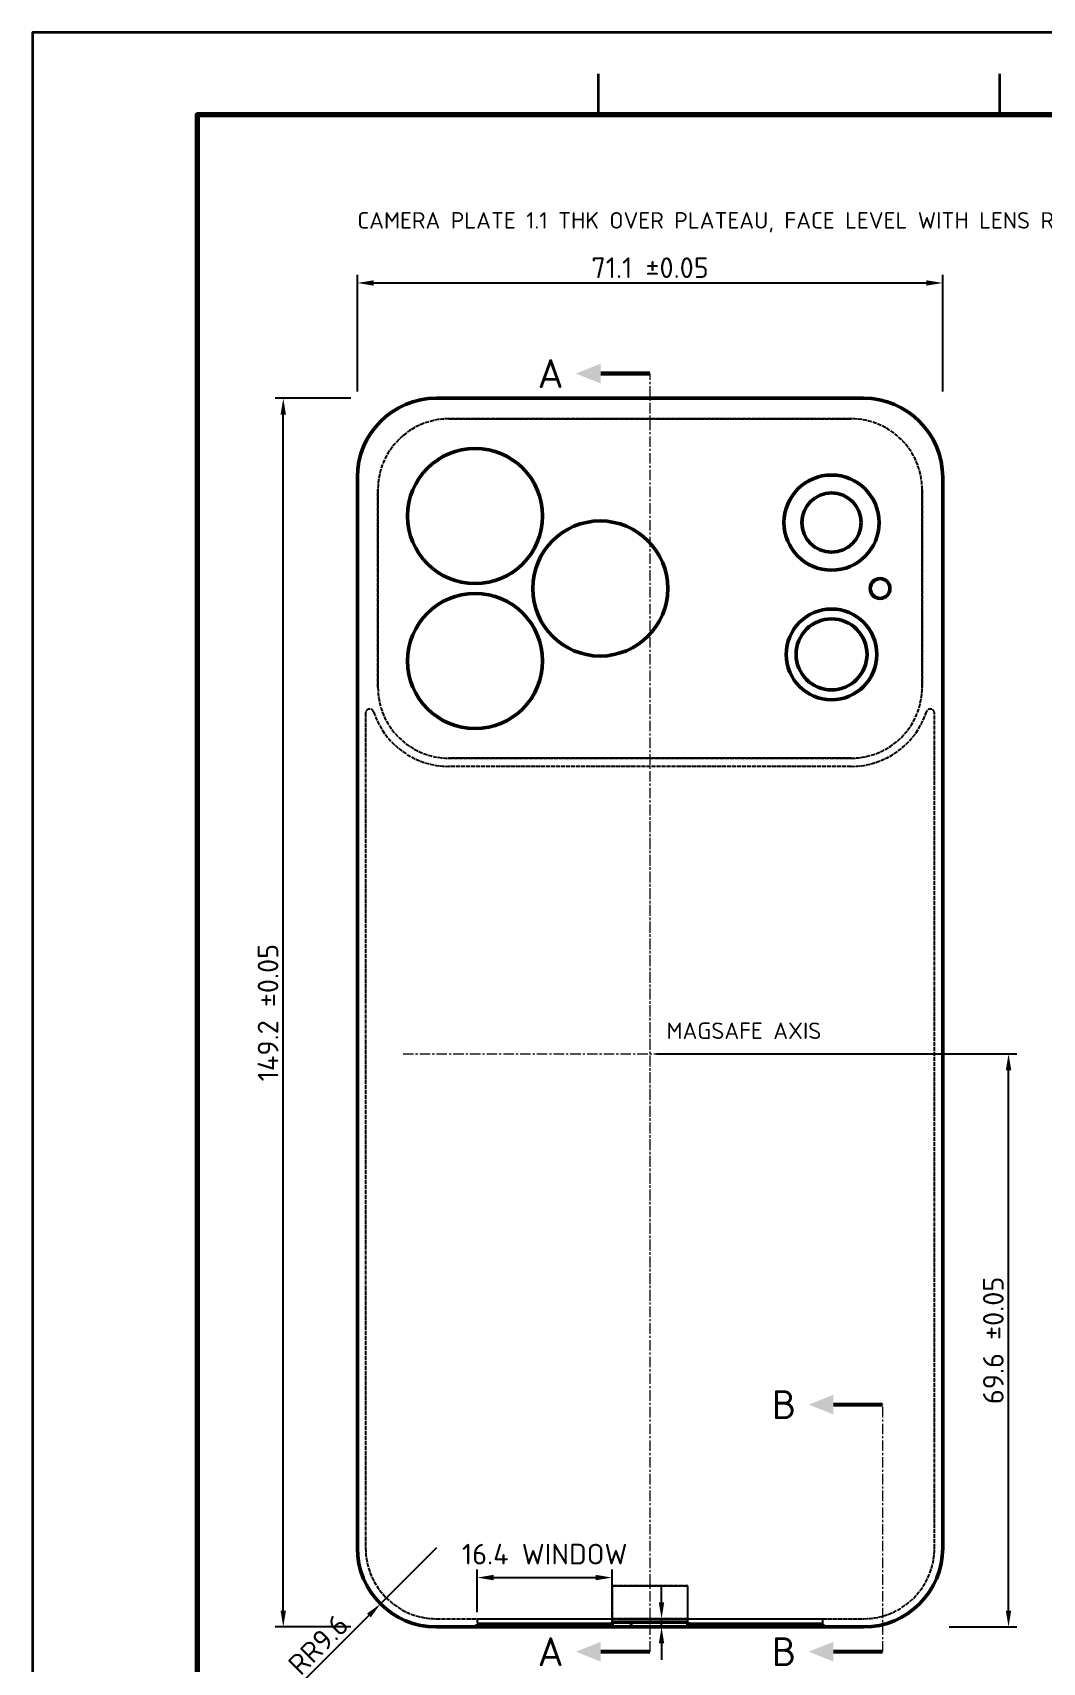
# Model space of a CAD drawing. Header units: millimetres. Extents: x 0 to 420, y 0 to 297.
# Drawn here: x 0 to 122.7, y 99.1 to 297 of the extents above; entities that cross this region are included whole.
import ezdxf
from ezdxf.enums import TextEntityAlignment as Align

# ---------------------------------------------------------------- set-up
doc = ezdxf.new("R2010")
doc.units = ezdxf.units.MM
doc.header["$LTSCALE"] = 0.4
doc.linetypes.add('CENTER', pattern=[5.08, 3.175, -0.635, 0.635, -0.635])
doc.linetypes.add('DASHED', pattern=[1.524, 1.27, -0.254])
for name, color, linetype, lineweight in [('BORDER', 7, 'CONTINUOUS', 70), ('CENTER', 1, 'CENTER', 18), ('DIM', 4, 'CONTINUOUS', 18), ('HIDDEN', 8, 'DASHED', 25), ('OUTLINE', 7, 'CONTINUOUS', 50), ('SECTION', 7, 'CONTINUOUS', 50), ('TEXT', 7, 'CONTINUOUS', 25), ('TITLE', 7, 'CONTINUOUS', 35)]:
    doc.layers.add(name, color=color, linetype=linetype, lineweight=lineweight)
doc.styles.add('KHENSU', font='isocpeur.ttf')
doc.dimstyles.new('KHENSU', dxfattribs={"dimtxt": 2.5, "dimasz": 2, "dimexe": 1, "dimexo": 0.8, "dimgap": 0.6, "dimtad": 1, "dimdsep": 46, "dimtxsty": 'KHENSU', "dimcen": -1.5, "dimclrd": 4, "dimclre": 4, "dimclrt": 7, "dimazin": 3, "dimtfac": 1, "dimtmove": 2, "dimatfit": 3})

msp = doc.modelspace()

# ---------------------------------------------------------------- linework, layer by layer
at = {"layer": 'BORDER'}
msp.add_lwpolyline([(20, 10), (410, 10), (410, 287), (20, 287)], close=True, dxfattribs=at)
at = {"layer": 'CENTER'}
for p, q in [((75, 100.4), (75, 255.6)), ((75, 143), (75, 203)), ((45, 173), (105, 173)), ((103.275, 100.4), (103.275, 130.4))]:
    msp.add_line(p, q, dxfattribs=at)
at = {"layer": 'HIDDEN'}
for p, q in [((100.95, 252.6), (49.05, 252.6)), ((50.55, 250.1), (99.45, 250.1)), ((99.45, 250.1), (50.55, 250.1)), ((39.45, 243), (39.45, 113)), ((41.95, 217.5), (41.95, 241.5)), ((41.95, 241.5), (41.95, 217.5)), ((108.05, 241.5), (108.05, 217.5)), ((108.05, 217.5), (108.05, 241.5)), ((110.55, 113), (110.55, 243)), ((40.45, 214.362), (40.45, 113)), ((40.45, 214.362), (40.45, 113)), ((109.55, 113), (109.55, 214.362)), ((109.55, 113), (109.55, 214.362)), ((99.45, 208.9), (50.55, 208.9)), ((50.55, 208.9), (99.45, 208.9)), ((99.45, 207.9), (50.55, 207.9)), ((99.45, 207.9), (50.55, 207.9)), ((70.4, 108.4), (79.6, 108.4)), ((70.4, 108.4), (70.4, 103.753)), ((70.4, 103.982), (70.4, 108.4)), ((79.6, 108.4), (70.4, 108.4)), ((79.6, 103.753), (79.6, 108.4)), ((79.6, 103.982), (79.6, 108.4)), ((49.05, 104.4), (100.95, 104.4)), ((49.05, 104.4), (54, 104.4)), ((49.05, 103.4), (100.95, 103.4)), ((54, 104.4), (70.4, 104.4)), ((54, 104.4), (54, 103.753)), ((54, 104.4), (54, 103.753)), ((79.6, 104.4), (70.4, 104.4)), ((70.4, 103.4), (70.4, 104.4)), ((70.4, 104.4), (70.4, 103.753)), ((79.6, 104.4), (96, 104.4)), ((79.6, 103.753), (79.6, 104.4)), ((79.6, 103.4), (79.6, 104.4)), ((96, 103.753), (96, 104.4)), ((96, 103.753), (96, 104.4)), ((96, 104.4), (100.95, 104.4))]:
    msp.add_line(p, q, dxfattribs=at)
for centre, radius in [((53.75, 238.3), 8.2), ((68.95, 229.5), 8.2), ((102.95, 229.5), 1.2), ((53.75, 220.7), 8.2)]:
    msp.add_circle(centre, radius, dxfattribs=at)
for centre, radius, start, end in [((49.05, 243), 9.6, 90, 180), ((100.95, 243), 9.6, 0, 90), ((50.55, 241.5), 8.6, 90, 180), ((50.55, 241.5), 8.6, 90, 180), ((99.45, 241.5), 8.6, 0, 90), ((99.45, 241.5), 8.6, 0, 90), ((50.55, 217.5), 8.6, 180, -90), ((50.55, 217.5), 8.6, 180, -90), ((99.45, 217.5), 8.6, -90, 0), ((99.45, 217.5), 8.6, -90, 0), ((40.95, 214.362), 0.5, 18.10381, 180), ((40.95, 214.362), 0.5, 18.10381, 180), ((50.55, 217.5), 9.6, -161.89619, -90), ((50.55, 217.5), 9.6, -161.89619, -90), ((99.45, 217.5), 9.6, -90, -18.10381), ((99.45, 217.5), 9.6, -90, -18.10381), ((109.05, 214.362), 0.5, 0, 161.89619), ((109.05, 214.362), 0.5, 0, 161.89619), ((49.05, 113), 9.6, 180, -90), ((49.05, 113), 8.6, 180, -90), ((49.05, 113), 8.6, 180, -90), ((100.95, 113), 9.6, -90, 0), ((100.95, 113), 8.6, -90, 0), ((100.95, 113), 8.6, -90, 0)]:
    msp.add_arc(centre, radius, start, end, dxfattribs=at)
at = {"layer": 'OUTLINE'}
for p, q in [((100.95, 252.6), (49.05, 252.6)), ((39.45, 243), (39.45, 113)), ((110.55, 113), (110.55, 243)), ((49.05, 103.4), (54, 103.4)), ((54, 103.753), (70.4, 103.753)), ((54, 103.753), (54, 103.4)), ((54, 103.4), (70.4, 103.4)), ((70.4, 103.982), (79.6, 103.982)), ((70.4, 103.753), (70.4, 103.4)), ((79.6, 103.4), (70.4, 103.4)), ((79.6, 103.753), (96, 103.753)), ((79.6, 103.4), (79.6, 103.753)), ((79.6, 103.4), (96, 103.4)), ((96, 103.4), (96, 103.753)), ((96, 103.4), (100.95, 103.4))]:
    msp.add_line(p, q, dxfattribs=at)
for points in [[(54, 103.753), (54, 103.741), (54, 103.73), (54, 103.718), (54, 103.707), (54, 103.696), (54, 103.684), (54, 103.673), (54, 103.662), (54, 103.65), (54, 103.639), (54, 103.627), (54, 103.616), (54, 103.605), (54, 103.593), (54, 103.582), (54, 103.571), (54, 103.559), (54, 103.548), (54, 103.536), (54, 103.525), (54, 103.514), (54, 103.502), (54, 103.491), (54, 103.48), (54, 103.468), (54, 103.457), (54, 103.445), (54, 103.434), (54, 103.423), (54, 103.411), (54, 103.4)], [(70.4, 103.982), (70.4, 103.974), (70.4, 103.967), (70.4, 103.959), (70.4, 103.952), (70.4, 103.945), (70.4, 103.937), (70.4, 103.93), (70.4, 103.922), (70.4, 103.915), (70.4, 103.908), (70.4, 103.9), (70.4, 103.893), (70.4, 103.885), (70.4, 103.878), (70.4, 103.871), (70.4, 103.863), (70.4, 103.856), (70.4, 103.849), (70.4, 103.841), (70.4, 103.834), (70.4, 103.826), (70.4, 103.819), (70.4, 103.812), (70.4, 103.804), (70.4, 103.797), (70.4, 103.789), (70.4, 103.782), (70.4, 103.775), (70.4, 103.767), (70.4, 103.76), (70.4, 103.753)], [(79.6, 103.982), (79.6, 103.974), (79.6, 103.967), (79.6, 103.959), (79.6, 103.952), (79.6, 103.945), (79.6, 103.937), (79.6, 103.93), (79.6, 103.922), (79.6, 103.915), (79.6, 103.908), (79.6, 103.9), (79.6, 103.893), (79.6, 103.885), (79.6, 103.878), (79.6, 103.871), (79.6, 103.863), (79.6, 103.856), (79.6, 103.849), (79.6, 103.841), (79.6, 103.834), (79.6, 103.826), (79.6, 103.819), (79.6, 103.812), (79.6, 103.804), (79.6, 103.797), (79.6, 103.789), (79.6, 103.782), (79.6, 103.775), (79.6, 103.767), (79.6, 103.76), (79.6, 103.753)], [(96, 103.753), (96, 103.741), (96, 103.73), (96, 103.718), (96, 103.707), (96, 103.696), (96, 103.684), (96, 103.673), (96, 103.662), (96, 103.65), (96, 103.639), (96, 103.627), (96, 103.616), (96, 103.605), (96, 103.593), (96, 103.582), (96, 103.571), (96, 103.559), (96, 103.548), (96, 103.536), (96, 103.525), (96, 103.514), (96, 103.502), (96, 103.491), (96, 103.48), (96, 103.468), (96, 103.457), (96, 103.445), (96, 103.434), (96, 103.423), (96, 103.411), (96, 103.4)]]:
    msp.add_lwpolyline(points, dxfattribs=at)
for centre, radius in [((53.75, 238.3), 8.2), ((97.05, 237.5), 5.778), ((97.05, 237.5), 3.598), ((68.95, 229.5), 8.2), ((102.95, 229.5), 1.2), ((53.75, 220.7), 8.2), ((97.05, 221.5), 5.507), ((97.05, 221.5), 4.309)]:
    msp.add_circle(centre, radius, dxfattribs=at)
for centre, start, end in [((49.05, 243), 90, 180), ((100.95, 243), 0, 90), ((49.05, 113), 180, -90), ((100.95, 113), -90, 0)]:
    msp.add_arc(centre, 9.6, start, end, dxfattribs=at)
at = {"layer": 'SECTION', "const_width": 0.5}
for points in [[(75, 255.6), (69, 255.6)], [(103.275, 130.4), (97.275, 130.4)], [(75, 100.4), (69, 100.4)], [(103.275, 100.4), (97.275, 100.4)]]:
    msp.add_lwpolyline(points, dxfattribs=at)
at = {"layer": 'SECTION'}
for points in [[(69, 256.8), (66, 255.6), (69, 254.4)], [(97.275, 131.6), (94.275, 130.4), (97.275, 129.2)], [(69, 101.6), (66, 100.4), (69, 99.2)], [(97.275, 101.6), (94.275, 100.4), (97.275, 99.2)]]:
    msp.add_solid(points, dxfattribs=at)
at = {"layer": 'TITLE'}
for p, q in [((68.75, 287), (68.75, 292)), ((117.5, 287), (117.5, 292))]:
    msp.add_line(p, q, dxfattribs=at)
msp.add_lwpolyline([(0, 0), (420, 0), (420, 297), (0, 297)], close=True, dxfattribs=at)

# ---------------------------------------------------------------- texts
at = {"layer": 'TEXT', "style": 'KHENSU'}
for s, p in [('CAMERA PLATE 1.1 THK OVER PLATEAU, FACE LEVEL WITH LENS RINGS. SENSOR OPENINGS 0.6 CLEARANCE, FLASH/LIDAR DRAFTED PER STEP', (39.45, 272.6)), ('MAGSAFE AXIS', (77, 174.2))]:
    msp.add_text(s, height=2, dxfattribs=at).set_placement(p, align=Align.BOTTOM_LEFT)
for s, p in [('A', (64.5, 255.6)), ('B', (92.775, 130.4)), ('A', (64.5, 100.4)), ('B', (92.775, 100.4))]:
    msp.add_text(s, height=3.5, dxfattribs=at).set_placement(p, align=Align.MIDDLE_RIGHT)

# ---------------------------------------------------------------- dimensions: what is measured, and where the dimension line sits
at = {"layer": 'DIM'}
for base, p1, p2, text in [((39.45, 266.6), (39.45, 252.6), (110.55, 252.6), '<> %%p0.05'), ((54, 109.4), (54, 104.4), (70.4, 104.4), '<> WINDOW')]:
    msp.add_linear_dim(base=base, p1=p1, p2=p2, text=text, dimstyle='KHENSU', override={"dimlfac": 1}, dxfattribs=at).render()
for base, p1, p2 in [((30.45, 103.4), (39.45, 103.4), (39.45, 252.6)), ((118.55, 103.4), (110.55, 103.4), (75, 173))]:
    msp.add_linear_dim(base=base, p1=p1, p2=p2, angle=90, text='<> %%p0.05', dimstyle='KHENSU', override={"dimlfac": 1}, dxfattribs=at).render()
msp.add_radius_dim(center=(49.05, 113), mpoint=(42.262, 106.212), text='R<>', dimstyle='KHENSU', override={"dimlfac": 1}, dxfattribs=at).render()
msp.add_linear_dim(base=(76.4, 103.4), p1=(70.4, 103.4), p2=(70.4, 104.4), angle=90, dimstyle='KHENSU', override={"dimlfac": 1}, dxfattribs=at).render()

doc.saveas('drawing.dxf')
